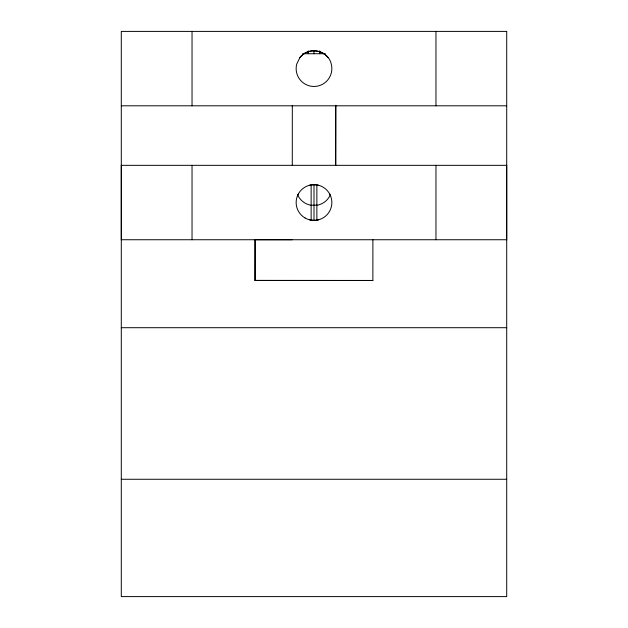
<?xml version="1.0" encoding="UTF-8"?>
<svg xmlns="http://www.w3.org/2000/svg" width="628" height="628" viewBox="0 0 628 628"><rect width="100%" height="100%" fill="white"/><g stroke="black" fill="none" stroke-linecap="round" stroke-linejoin="round"><path stroke-width="0.94" d="M192.035 239.739L192.035 165.329M372.891 239.739L372.883 280.457L255.031 280.457L255.039 239.739L292.24 239.739M255.031 280.457L255.117 239.668M311.135 220.13L311.135 184.938M309.376 219.784L314 220.389L314 184.679L309.376 185.284M314 220.389L316.865 220.13L316.865 184.938M335.69 165.172L335.76 105.269M435.965 239.739L435.965 165.329M297.499 195.701L298.536 193.605M299.831 57.729L296.754 63.977A17.859 17.859 0 0 0 314 86.46A17.859 17.859 0 0 0 331.246 63.977C328.209 50.075 307.963 46.048 299.831 57.729A17.859 17.859 0 0 1 328.169 57.729M335.76 105.779L335.713 165.329M316.865 220.13L318.624 219.784M302.641 53.725L325.359 53.725M121.29 105.802L506.71 105.802M121.29 327.706L506.71 327.706M121.29 479.266L506.71 479.266M255.109 280.386L372.883 280.457M314 184.679L318.624 185.284M329.464 193.605L330.501 195.701M297.805 195.088L298.088 195.763A17.859 17.859 0 0 0 310.75 205.215L317.713 205.121A17.859 17.859 0 0 0 330.116 195.339M435.965 31.4L435.965 105.802M319.707 50.813L319.707 53.725M314 50.813L314 53.725M308.293 50.813L308.293 53.725M292.318 105.3L292.287 165.329M192.035 31.4L192.035 105.802M121.29 165.329L121.29 239.739L506.71 239.739L506.71 165.329L121.29 165.329M506.71 31.4L121.29 31.4L121.29 596.6L506.71 596.6L506.71 31.4M305.075 217.994A17.859 17.859 0 0 0 331.859 202.53A17.859 17.859 0 0 0 305.075 187.066A17.859 17.859 0 0 0 305.075 217.994"/></g></svg>
